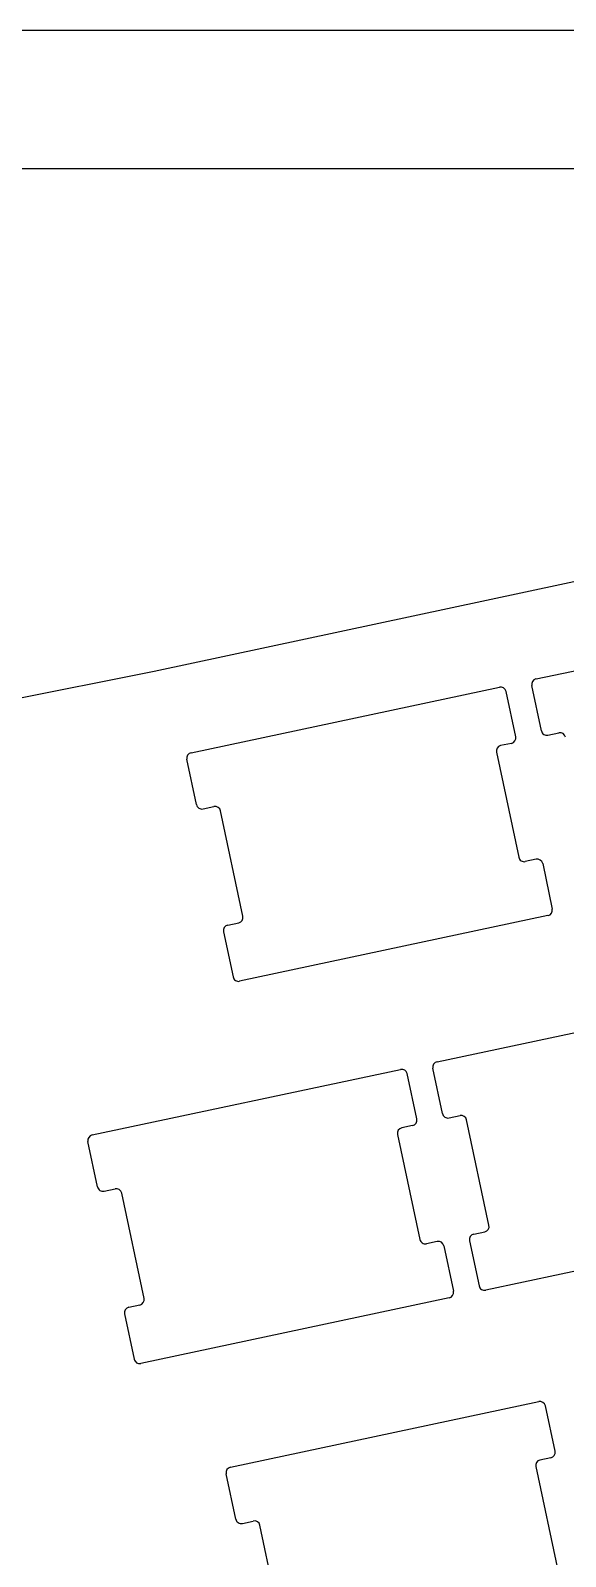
# Model space of a CAD drawing. Extents: x 7 to 394, y -192 to -46.
# Drawn here: x 183.9 to 212.8, y -128.3 to -46 of the extents above; entities that cross this region are included whole.
import ezdxf

# ---------------------------------------------------------------- set-up
doc = ezdxf.new("R2010")
doc.units = 0
doc.layers.add('Pcb_17aa', color=7, linetype='CONTINUOUS')

msp = doc.modelspace()

# ---------------------------------------------------------------- linework, layer by layer
at = {"layer": 'Pcb_17aa'}
for p, q in [((223.906, -45.9765), (143.904, -45.974)), ((223.906, -45.9765, -1.6), (143.904, -45.974, -1.6)), ((223.906, -45.9765), (143.904, -45.974)), ((223.906, -45.9765, -1.6), (143.904, -45.974, -1.6)), ((223.279, -53.4289), (144.574, -53.4289)), ((223.279, -53.4289, -1.6), (144.574, -53.4289, -1.6)), ((223.279, -53.4289), (144.574, -53.4289)), ((223.279, -53.4289, -1.6), (144.574, -53.4289, -1.6)), ((261.874, -65.3212), (190.597, -80.5358)), ((261.874, -65.3212, -1.6), (190.597, -80.5358, -1.6)), ((261.874, -65.3212), (190.597, -80.5358)), ((261.874, -65.3212, -1.6), (190.597, -80.5358, -1.6)), ((211.19, -80.944), (227.823, -77.4084)), ((211.19, -80.944, -1.6), (227.823, -77.4084, -1.6)), ((211.19, -80.944), (227.823, -77.4084)), ((211.19, -80.944, -1.6), (227.823, -77.4084, -1.6)), ((190.597, -80.5358), (182.659, -82.1233)), ((190.597, -80.5358, -1.6), (182.659, -82.1233, -1.6)), ((190.597, -80.5358), (182.659, -82.1233)), ((190.597, -80.5358, -1.6), (182.659, -82.1233, -1.6)), ((190.597, -80.5358), (190.597, -80.5358, -1.6)), ((190.597, -80.5358), (190.597, -80.5358, -1.6)), ((192.584, -84.9191), (209.218, -81.3835)), ((192.584, -84.9191, -1.6), (209.218, -81.3835, -1.6)), ((192.584, -84.9191), (209.218, -81.3835)), ((192.584, -84.9191, -1.6), (209.218, -81.3835, -1.6)), ((209.218, -81.3835), (209.218, -81.3835, -1.6)), ((209.218, -81.3835), (209.218, -81.3835, -1.6)), ((210.959, -81.2998), (210.959, -81.2998, -1.6)), ((210.959, -81.2998), (210.959, -81.2998, -1.6)), ((211.479, -83.7442), (210.959, -81.2998)), ((211.479, -83.7442, -1.6), (210.959, -81.2998, -1.6)), ((211.479, -83.7442), (210.959, -81.2998)), ((211.479, -83.7442, -1.6), (210.959, -81.2998, -1.6)), ((211.19, -80.944), (211.19, -80.944, -1.6)), ((211.19, -80.944), (211.19, -80.944, -1.6)), ((209.574, -81.6145), (209.574, -81.6145, -1.6)), ((210.096, -84.0585), (209.574, -81.6145)), ((210.096, -84.0585, -1.6), (209.574, -81.6145, -1.6)), ((209.574, -81.6145), (209.574, -81.6145, -1.6)), ((210.096, -84.0585), (209.574, -81.6145)), ((210.096, -84.0585, -1.6), (209.574, -81.6145, -1.6)), ((211.479, -83.7442), (211.479, -83.7442, -1.6)), ((211.479, -83.7442), (211.479, -83.7442, -1.6)), ((211.834, -83.9753), (212.425, -83.8491)), ((211.834, -83.9753, -1.6), (212.425, -83.8491, -1.6)), ((211.834, -83.9753), (212.425, -83.8491)), ((211.834, -83.9753, -1.6), (212.425, -83.8491, -1.6)), ((212.425, -83.8491), (212.425, -83.8491, -1.6)), ((212.425, -83.8491), (212.425, -83.8491, -1.6)), ((209.865, -84.4143), (209.283, -84.5376)), ((209.865, -84.4143, -1.6), (209.283, -84.5376, -1.6)), ((209.865, -84.4143), (209.283, -84.5376)), ((209.865, -84.4143, -1.6), (209.283, -84.5376, -1.6)), ((209.283, -84.5376), (209.283, -84.5376, -1.6)), ((209.283, -84.5376), (209.283, -84.5376, -1.6)), ((209.865, -84.4143), (209.865, -84.4143, -1.6)), ((209.865, -84.4143), (209.865, -84.4143, -1.6)), ((210.096, -84.0585), (210.096, -84.0585, -1.6)), ((210.096, -84.0585), (210.096, -84.0585, -1.6)), ((211.834, -83.9753), (211.834, -83.9753, -1.6)), ((211.834, -83.9753), (211.834, -83.9753, -1.6)), ((192.353, -85.2749), (192.353, -85.2749, -1.6)), ((192.353, -85.2749), (192.353, -85.2749, -1.6)), ((192.873, -87.7193), (192.353, -85.2749)), ((192.873, -87.7193, -1.6), (192.353, -85.2749, -1.6)), ((192.873, -87.7193), (192.353, -85.2749)), ((192.873, -87.7193, -1.6), (192.353, -85.2749, -1.6)), ((192.584, -84.9191), (192.584, -84.9191, -1.6)), ((192.584, -84.9191), (192.584, -84.9191, -1.6)), ((209.052, -84.8934), (209.052, -84.8934, -1.6)), ((209.052, -84.8934), (209.052, -84.8934, -1.6)), ((209.052, -84.8934), (210.256, -90.5575)), ((209.052, -84.8934, -1.6), (210.256, -90.5575, -1.6)), ((209.052, -84.8934), (210.256, -90.5575)), ((209.052, -84.8934, -1.6), (210.256, -90.5575, -1.6)), ((192.873, -87.7193), (192.873, -87.7193, -1.6)), ((192.873, -87.7193), (192.873, -87.7193, -1.6)), ((193.229, -87.9504), (193.82, -87.8242)), ((193.229, -87.9504, -1.6), (193.82, -87.8242, -1.6)), ((193.229, -87.9504), (193.82, -87.8242)), ((193.229, -87.9504, -1.6), (193.82, -87.8242, -1.6)), ((193.229, -87.9504), (193.229, -87.9504, -1.6)), ((193.229, -87.9504), (193.229, -87.9504, -1.6)), ((193.82, -87.8242), (193.82, -87.8242, -1.6)), ((193.82, -87.8242), (193.82, -87.8242, -1.6)), ((194.175, -88.0553), (194.175, -88.0553, -1.6)), ((194.175, -88.0553), (194.175, -88.0553, -1.6)), ((195.383, -93.7343), (194.175, -88.0553)), ((195.383, -93.7343, -1.6), (194.175, -88.0553, -1.6)), ((195.383, -93.7343), (194.175, -88.0553)), ((195.383, -93.7343, -1.6), (194.175, -88.0553, -1.6)), ((210.256, -90.5575), (210.256, -90.5575, -1.6)), ((210.256, -90.5575), (210.256, -90.5575, -1.6)), ((211.196, -90.6667), (210.612, -90.7886)), ((211.196, -90.6667, -1.6), (210.612, -90.7886, -1.6)), ((211.196, -90.6667), (210.612, -90.7886)), ((211.196, -90.6667, -1.6), (210.612, -90.7886, -1.6)), ((210.612, -90.7886), (210.612, -90.7886, -1.6)), ((210.612, -90.7886), (210.612, -90.7886, -1.6)), ((211.196, -90.6667), (211.196, -90.6667, -1.6)), ((211.196, -90.6667), (211.196, -90.6667, -1.6)), ((211.552, -90.8978), (211.552, -90.8978, -1.6)), ((211.552, -90.8978), (211.552, -90.8978, -1.6)), ((211.552, -90.8978), (212.068, -93.351)), ((211.552, -90.8978, -1.6), (212.068, -93.351, -1.6)), ((211.552, -90.8978), (212.068, -93.351)), ((211.552, -90.8978, -1.6), (212.068, -93.351, -1.6)), ((211.837, -93.7068), (195.204, -97.2421)), ((211.837, -93.7068, -1.6), (195.204, -97.2421, -1.6)), ((211.837, -93.7068), (195.204, -97.2421)), ((211.837, -93.7068, -1.6), (195.204, -97.2421, -1.6)), ((195.383, -93.7343), (195.383, -93.7343, -1.6)), ((195.383, -93.7343), (195.383, -93.7343, -1.6)), ((211.837, -93.7068), (211.837, -93.7068, -1.6)), ((211.837, -93.7068), (211.837, -93.7068, -1.6)), ((212.068, -93.351), (212.068, -93.351, -1.6)), ((212.068, -93.351), (212.068, -93.351, -1.6)), ((194.329, -94.5716), (194.329, -94.5716, -1.6)), ((194.329, -94.5716), (194.848, -97.0111)), ((194.329, -94.5716, -1.6), (194.848, -97.0111, -1.6)), ((194.329, -94.5716), (194.329, -94.5716, -1.6)), ((194.329, -94.5716), (194.848, -97.0111)), ((194.329, -94.5716, -1.6), (194.848, -97.0111, -1.6)), ((194.56, -94.2158), (195.152, -94.0901)), ((194.56, -94.2158, -1.6), (195.152, -94.0901, -1.6)), ((194.56, -94.2158), (195.152, -94.0901)), ((194.56, -94.2158, -1.6), (195.152, -94.0901, -1.6)), ((194.56, -94.2158), (194.56, -94.2158, -1.6)), ((194.56, -94.2158), (194.56, -94.2158, -1.6)), ((195.152, -94.0901), (195.152, -94.0901, -1.6)), ((195.152, -94.0901), (195.152, -94.0901, -1.6)), ((194.848, -97.0111), (194.848, -97.0111, -1.6)), ((194.848, -97.0111), (194.848, -97.0111, -1.6)), ((195.204, -97.2421), (195.204, -97.2421, -1.6)), ((195.204, -97.2421), (195.204, -97.2421, -1.6)), ((205.856, -101.581), (222.489, -98.0459)), ((205.856, -101.581, -1.6), (222.489, -98.0459, -1.6)), ((205.856, -101.581), (222.489, -98.0459)), ((205.856, -101.581, -1.6), (222.489, -98.0459, -1.6)), ((187.25, -105.531), (203.884, -101.996)), ((187.25, -105.531, -1.6), (203.884, -101.996, -1.6)), ((187.25, -105.531), (203.884, -101.996)), ((187.25, -105.531, -1.6), (203.884, -101.996, -1.6)), ((203.884, -101.996), (203.884, -101.996, -1.6)), ((203.884, -101.996), (203.884, -101.996, -1.6)), ((205.625, -101.937), (205.625, -101.937, -1.6)), ((205.625, -101.937), (205.625, -101.937, -1.6)), ((206.145, -104.382), (205.625, -101.937)), ((206.145, -104.382, -1.6), (205.625, -101.937, -1.6)), ((206.145, -104.382), (205.625, -101.937)), ((206.145, -104.382, -1.6), (205.625, -101.937, -1.6)), ((205.856, -101.581), (205.856, -101.581, -1.6)), ((205.856, -101.581), (205.856, -101.581, -1.6)), ((204.24, -102.227), (204.24, -102.227, -1.6)), ((204.762, -104.671), (204.24, -102.227)), ((204.762, -104.671, -1.6), (204.24, -102.227, -1.6)), ((204.24, -102.227), (204.24, -102.227, -1.6)), ((204.762, -104.671), (204.24, -102.227)), ((204.762, -104.671, -1.6), (204.24, -102.227, -1.6)), ((206.145, -104.382), (206.145, -104.382, -1.6)), ((206.145, -104.382), (206.145, -104.382, -1.6)), ((206.5, -104.613), (207.091, -104.487)), ((206.5, -104.613, -1.6), (207.091, -104.487, -1.6)), ((206.5, -104.613), (207.091, -104.487)), ((206.5, -104.613, -1.6), (207.091, -104.487, -1.6)), ((207.091, -104.487), (207.091, -104.487, -1.6)), ((207.091, -104.487), (207.091, -104.487, -1.6)), ((204.531, -105.026), (203.949, -105.15)), ((204.531, -105.026, -1.6), (203.949, -105.15, -1.6)), ((204.531, -105.026), (203.949, -105.15)), ((204.531, -105.026, -1.6), (203.949, -105.15, -1.6)), ((203.949, -105.15), (203.949, -105.15, -1.6)), ((203.949, -105.15), (203.949, -105.15, -1.6)), ((204.531, -105.026), (204.531, -105.026, -1.6)), ((204.531, -105.026), (204.531, -105.026, -1.6)), ((204.762, -104.671), (204.762, -104.671, -1.6)), ((204.762, -104.671), (204.762, -104.671, -1.6)), ((206.5, -104.613), (206.5, -104.613, -1.6)), ((206.5, -104.613), (206.5, -104.613, -1.6)), ((207.447, -104.718), (207.447, -104.718, -1.6)), ((207.447, -104.718), (207.447, -104.718, -1.6)), ((208.654, -110.397), (207.447, -104.718)), ((208.654, -110.397, -1.6), (207.447, -104.718, -1.6)), ((208.654, -110.397), (207.447, -104.718)), ((208.654, -110.397, -1.6), (207.447, -104.718, -1.6)), ((187.019, -105.887), (187.019, -105.887, -1.6)), ((187.019, -105.887), (187.019, -105.887, -1.6)), ((187.539, -108.331), (187.019, -105.887)), ((187.539, -108.331, -1.6), (187.019, -105.887, -1.6)), ((187.539, -108.331), (187.019, -105.887)), ((187.539, -108.331, -1.6), (187.019, -105.887, -1.6)), ((187.25, -105.531), (187.25, -105.531, -1.6)), ((187.25, -105.531), (187.25, -105.531, -1.6)), ((203.718, -105.506), (203.718, -105.506, -1.6)), ((203.718, -105.506), (203.718, -105.506, -1.6)), ((203.718, -105.506), (204.922, -111.17)), ((203.718, -105.506, -1.6), (204.922, -111.17, -1.6)), ((203.718, -105.506), (204.922, -111.17)), ((203.718, -105.506, -1.6), (204.922, -111.17, -1.6)), ((187.539, -108.331), (187.539, -108.331, -1.6)), ((187.539, -108.331), (187.539, -108.331, -1.6)), ((187.895, -108.562), (188.486, -108.436)), ((187.895, -108.562, -1.6), (188.486, -108.436, -1.6)), ((187.895, -108.562), (188.486, -108.436)), ((187.895, -108.562, -1.6), (188.486, -108.436, -1.6)), ((187.895, -108.562), (187.895, -108.562, -1.6)), ((187.895, -108.562), (187.895, -108.562, -1.6)), ((188.486, -108.436), (188.486, -108.436, -1.6)), ((188.486, -108.436), (188.486, -108.436, -1.6)), ((188.841, -108.667), (188.841, -108.667, -1.6)), ((188.841, -108.667), (188.841, -108.667, -1.6)), ((190.049, -114.346), (188.841, -108.667)), ((190.049, -114.346, -1.6), (188.841, -108.667, -1.6)), ((190.049, -114.346), (188.841, -108.667)), ((190.049, -114.346, -1.6), (188.841, -108.667, -1.6)), ((207.832, -110.878), (208.423, -110.752)), ((207.832, -110.878, -1.6), (208.423, -110.752, -1.6)), ((207.832, -110.878), (208.423, -110.752)), ((207.832, -110.878, -1.6), (208.423, -110.752, -1.6)), ((207.832, -110.878), (207.832, -110.878, -1.6)), ((207.832, -110.878), (207.832, -110.878, -1.6)), ((208.423, -110.752), (208.423, -110.752, -1.6)), ((208.423, -110.752), (208.423, -110.752, -1.6)), ((225.109, -110.369), (208.475, -113.905)), ((225.109, -110.369, -1.6), (208.475, -113.905, -1.6)), ((225.109, -110.369), (208.475, -113.905)), ((225.109, -110.369, -1.6), (208.475, -113.905, -1.6)), ((208.654, -110.397), (208.654, -110.397, -1.6)), ((208.654, -110.397), (208.654, -110.397, -1.6)), ((204.922, -111.17), (204.922, -111.17, -1.6)), ((204.922, -111.17), (204.922, -111.17, -1.6)), ((205.862, -111.279), (205.278, -111.401)), ((205.862, -111.279, -1.6), (205.278, -111.401, -1.6)), ((205.862, -111.279), (205.278, -111.401)), ((205.862, -111.279, -1.6), (205.278, -111.401, -1.6)), ((205.278, -111.401), (205.278, -111.401, -1.6)), ((205.278, -111.401), (205.278, -111.401, -1.6)), ((205.862, -111.279), (205.862, -111.279, -1.6)), ((205.862, -111.279), (205.862, -111.279, -1.6)), ((206.218, -111.51), (206.218, -111.51, -1.6)), ((206.218, -111.51), (206.218, -111.51, -1.6)), ((206.218, -111.51), (206.734, -113.963)), ((206.218, -111.51, -1.6), (206.734, -113.963, -1.6)), ((206.218, -111.51), (206.734, -113.963)), ((206.218, -111.51, -1.6), (206.734, -113.963, -1.6)), ((207.601, -111.234), (207.601, -111.234, -1.6)), ((207.601, -111.234), (208.119, -113.673)), ((207.601, -111.234, -1.6), (208.119, -113.673, -1.6)), ((207.601, -111.234), (207.601, -111.234, -1.6)), ((207.601, -111.234), (208.119, -113.673)), ((207.601, -111.234, -1.6), (208.119, -113.673, -1.6)), ((206.503, -114.319), (189.87, -117.854)), ((206.503, -114.319, -1.6), (189.87, -117.854, -1.6)), ((206.503, -114.319), (189.87, -117.854)), ((206.503, -114.319, -1.6), (189.87, -117.854, -1.6)), ((190.049, -114.346), (190.049, -114.346, -1.6)), ((190.049, -114.346), (190.049, -114.346, -1.6)), ((206.503, -114.319), (206.503, -114.319, -1.6)), ((206.503, -114.319), (206.503, -114.319, -1.6)), ((206.734, -113.963), (206.734, -113.963, -1.6)), ((206.734, -113.963), (206.734, -113.963, -1.6)), ((208.119, -113.673), (208.119, -113.673, -1.6)), ((208.119, -113.673), (208.119, -113.673, -1.6)), ((208.475, -113.905), (208.475, -113.905, -1.6)), ((208.475, -113.905), (208.475, -113.905, -1.6)), ((188.995, -115.184), (188.995, -115.184, -1.6)), ((188.995, -115.184), (189.514, -117.623)), ((188.995, -115.184, -1.6), (189.514, -117.623, -1.6)), ((188.995, -115.184), (188.995, -115.184, -1.6)), ((188.995, -115.184), (189.514, -117.623)), ((188.995, -115.184, -1.6), (189.514, -117.623, -1.6)), ((189.226, -114.828), (189.818, -114.702)), ((189.226, -114.828, -1.6), (189.818, -114.702, -1.6)), ((189.226, -114.828), (189.818, -114.702)), ((189.226, -114.828, -1.6), (189.818, -114.702, -1.6)), ((189.226, -114.828), (189.226, -114.828, -1.6)), ((189.226, -114.828), (189.226, -114.828, -1.6)), ((189.818, -114.702), (189.818, -114.702, -1.6)), ((189.818, -114.702), (189.818, -114.702, -1.6)), ((189.514, -117.623), (189.514, -117.623, -1.6)), ((189.514, -117.623), (189.514, -117.623, -1.6)), ((189.87, -117.854), (189.87, -117.854, -1.6)), ((189.87, -117.854), (189.87, -117.854, -1.6)), ((194.705, -123.446), (211.339, -119.91)), ((194.705, -123.446, -1.6), (211.339, -119.91, -1.6)), ((194.705, -123.446), (211.339, -119.91)), ((194.705, -123.446, -1.6), (211.339, -119.91, -1.6)), ((211.339, -119.91), (211.339, -119.91, -1.6)), ((211.339, -119.91), (211.339, -119.91, -1.6)), ((211.695, -120.141), (211.695, -120.141, -1.6)), ((212.216, -122.585), (211.695, -120.141)), ((212.216, -122.585, -1.6), (211.695, -120.141, -1.6)), ((211.695, -120.141), (211.695, -120.141, -1.6)), ((212.216, -122.585), (211.695, -120.141)), ((212.216, -122.585, -1.6), (211.695, -120.141, -1.6)), ((212.216, -122.585), (212.216, -122.585, -1.6)), ((212.216, -122.585), (212.216, -122.585, -1.6)), ((211.173, -123.42), (211.173, -123.42, -1.6)), ((211.173, -123.42), (211.173, -123.42, -1.6)), ((211.173, -123.42), (212.377, -129.084)), ((211.173, -123.42, -1.6), (212.377, -129.084, -1.6)), ((211.173, -123.42), (212.377, -129.084)), ((211.173, -123.42, -1.6), (212.377, -129.084, -1.6)), ((211.985, -122.941), (211.404, -123.064)), ((211.985, -122.941, -1.6), (211.404, -123.064, -1.6)), ((211.985, -122.941), (211.404, -123.064)), ((211.985, -122.941, -1.6), (211.404, -123.064, -1.6)), ((211.404, -123.064), (211.404, -123.064, -1.6)), ((211.404, -123.064), (211.404, -123.064, -1.6)), ((211.985, -122.941), (211.985, -122.941, -1.6)), ((211.985, -122.941), (211.985, -122.941, -1.6)), ((194.474, -123.802), (194.474, -123.802, -1.6)), ((194.474, -123.802), (194.474, -123.802, -1.6)), ((194.994, -126.246), (194.474, -123.802)), ((194.994, -126.246, -1.6), (194.474, -123.802, -1.6)), ((194.994, -126.246), (194.474, -123.802)), ((194.994, -126.246, -1.6), (194.474, -123.802, -1.6)), ((194.705, -123.446), (194.705, -123.446, -1.6)), ((194.705, -123.446), (194.705, -123.446, -1.6)), ((194.994, -126.246), (194.994, -126.246, -1.6)), ((194.994, -126.246), (194.994, -126.246, -1.6)), ((195.35, -126.477), (195.94, -126.351)), ((195.35, -126.477, -1.6), (195.94, -126.351, -1.6)), ((195.35, -126.477), (195.94, -126.351)), ((195.35, -126.477, -1.6), (195.94, -126.351, -1.6)), ((195.35, -126.477), (195.35, -126.477, -1.6)), ((195.35, -126.477), (195.35, -126.477, -1.6)), ((195.94, -126.351), (195.94, -126.351, -1.6)), ((195.94, -126.351), (195.94, -126.351, -1.6)), ((196.296, -126.582), (196.296, -126.582, -1.6)), ((196.296, -126.582), (196.296, -126.582, -1.6)), ((197.504, -132.261), (196.296, -126.582)), ((197.504, -132.261, -1.6), (196.296, -126.582, -1.6)), ((197.504, -132.261), (196.296, -126.582)), ((197.504, -132.261, -1.6), (196.296, -126.582, -1.6))]:
    msp.add_line(p, q, dxfattribs=at)
for centre, start, end in [((209.28, -81.6769), 12, 102), ((209.28, -81.6769, -1.6), 12, 102), ((209.28, -81.6769), 12, 102), ((209.28, -81.6769, -1.6), 12, 102), ((211.252, -81.2374), 102, -168), ((211.252, -81.2374, -1.6), 102, -168), ((211.252, -81.2374), 102, -168), ((211.252, -81.2374, -1.6), 102, -168), ((211.772, -83.6818), -168, -78), ((211.772, -83.6818, -1.6), -168, -78), ((211.772, -83.6818), -168, -78), ((211.772, -83.6818, -1.6), -168, -78), ((212.487, -84.1426), 12, 102), ((212.487, -84.1426, -1.6), 12, 102), ((212.487, -84.1426), 12, 102), ((212.487, -84.1426, -1.6), 12, 102), ((209.346, -84.831), 102, -168), ((209.346, -84.831, -1.6), 102, -168), ((209.346, -84.831), 102, -168), ((209.346, -84.831, -1.6), 102, -168), ((209.802, -84.1209), -78, 12), ((209.802, -84.1209, -1.6), -78, 12), ((209.802, -84.1209), -78, 12), ((209.802, -84.1209, -1.6), -78, 12), ((192.647, -85.2125), 102, -168), ((192.647, -85.2125, -1.6), 102, -168), ((192.647, -85.2125), 102, -168), ((192.647, -85.2125, -1.6), 102, -168), ((193.167, -87.6569), -168, -78), ((193.167, -87.6569, -1.6), -168, -78), ((193.167, -87.6569), -168, -78), ((193.167, -87.6569, -1.6), -168, -78), ((193.882, -88.1177), 12, 102), ((193.882, -88.1177, -1.6), 12, 102), ((193.882, -88.1177), 12, 102), ((193.882, -88.1177, -1.6), 12, 102), ((210.55, -90.4951), -168, -78), ((210.55, -90.4951, -1.6), -168, -78), ((210.55, -90.4951), -168, -78), ((210.55, -90.4951, -1.6), -168, -78), ((211.258, -90.9602), 12, 102), ((211.258, -90.9602, -1.6), 12, 102), ((211.258, -90.9602), 12, 102), ((211.258, -90.9602, -1.6), 12, 102), ((195.089, -93.7966), -78, 12), ((195.089, -93.7966, -1.6), -78, 12), ((195.089, -93.7966), -78, 12), ((195.089, -93.7966, -1.6), -78, 12), ((211.775, -93.4134), -78, 12), ((211.775, -93.4134, -1.6), -78, 12), ((211.775, -93.4134), -78, 12), ((211.775, -93.4134, -1.6), -78, 12), ((194.623, -94.5092), 102, -168), ((194.623, -94.5092, -1.6), 102, -168), ((194.623, -94.5092), 102, -168), ((194.623, -94.5092, -1.6), 102, -168), ((195.141, -96.9487), -168, -78), ((195.141, -96.9487, -1.6), -168, -78), ((195.141, -96.9487), -168, -78), ((195.141, -96.9487, -1.6), -168, -78), ((203.946, -102.289), 12, 102), ((203.946, -102.289, -1.6), 12, 102), ((203.946, -102.289), 12, 102), ((203.946, -102.289, -1.6), 12, 102), ((205.918, -101.875), 102, -168), ((205.918, -101.875, -1.6), 102, -168), ((205.918, -101.875), 102, -168), ((205.918, -101.875, -1.6), 102, -168), ((206.438, -104.319), -168, -78), ((206.438, -104.319, -1.6), -168, -78), ((206.438, -104.319), -168, -78), ((206.438, -104.319, -1.6), -168, -78), ((207.153, -104.78), 12, 102), ((207.153, -104.78, -1.6), 12, 102), ((207.153, -104.78), 12, 102), ((207.153, -104.78, -1.6), 12, 102), ((204.012, -105.443), 102, -168), ((204.012, -105.443, -1.6), 102, -168), ((204.012, -105.443), 102, -168), ((204.012, -105.443, -1.6), 102, -168), ((204.468, -104.733), -78, 12), ((204.468, -104.733, -1.6), -78, 12), ((204.468, -104.733), -78, 12), ((204.468, -104.733, -1.6), -78, 12), ((187.313, -105.825), 102, -168), ((187.313, -105.825, -1.6), 102, -168), ((187.313, -105.825), 102, -168), ((187.313, -105.825, -1.6), 102, -168), ((187.833, -108.269), -168, -78), ((187.833, -108.269, -1.6), -168, -78), ((187.833, -108.269), -168, -78), ((187.833, -108.269, -1.6), -168, -78), ((188.548, -108.73), 12, 102), ((188.548, -108.73, -1.6), 12, 102), ((188.548, -108.73), 12, 102), ((188.548, -108.73, -1.6), 12, 102), ((207.894, -111.172), 102, -168), ((207.894, -111.172, -1.6), 102, -168), ((207.894, -111.172), 102, -168), ((207.894, -111.172, -1.6), 102, -168), ((208.361, -110.459), -78, 12), ((208.361, -110.459, -1.6), -78, 12), ((208.361, -110.459), -78, 12), ((208.361, -110.459, -1.6), -78, 12), ((205.216, -111.107), -168, -78), ((205.216, -111.107, -1.6), -168, -78), ((205.216, -111.107), -168, -78), ((205.216, -111.107, -1.6), -168, -78), ((205.924, -111.572), 12, 102), ((205.924, -111.572, -1.6), 12, 102), ((205.924, -111.572), 12, 102), ((205.924, -111.572, -1.6), 12, 102), ((189.755, -114.409), -78, 12), ((189.755, -114.409, -1.6), -78, 12), ((189.755, -114.409), -78, 12), ((189.755, -114.409, -1.6), -78, 12), ((206.441, -114.025), -78, 12), ((206.441, -114.025, -1.6), -78, 12), ((206.441, -114.025), -78, 12), ((206.441, -114.025, -1.6), -78, 12), ((208.413, -113.611), -168, -78), ((208.413, -113.611, -1.6), -168, -78), ((208.413, -113.611), -168, -78), ((208.413, -113.611, -1.6), -168, -78), ((189.289, -115.121), 102, -168), ((189.289, -115.121, -1.6), 102, -168), ((189.289, -115.121), 102, -168), ((189.289, -115.121, -1.6), 102, -168), ((189.807, -117.561), -168, -78), ((189.807, -117.561, -1.6), -168, -78), ((189.807, -117.561), -168, -78), ((189.807, -117.561, -1.6), -168, -78), ((211.401, -120.204), 12, 102), ((211.401, -120.204, -1.6), 12, 102), ((211.401, -120.204), 12, 102), ((211.401, -120.204, -1.6), 12, 102), ((211.923, -122.648), -78, 12), ((211.923, -122.648, -1.6), -78, 12), ((211.923, -122.648), -78, 12), ((211.923, -122.648, -1.6), -78, 12), ((211.467, -123.358), 102, -168), ((211.467, -123.358, -1.6), 102, -168), ((211.467, -123.358), 102, -168), ((211.467, -123.358, -1.6), 102, -168), ((194.768, -123.739), 102, -168), ((194.768, -123.739, -1.6), 102, -168), ((194.768, -123.739), 102, -168), ((194.768, -123.739, -1.6), 102, -168), ((195.287, -126.184), -168, -78), ((195.287, -126.184, -1.6), -168, -78), ((195.287, -126.184), -168, -78), ((195.287, -126.184, -1.6), -168, -78), ((196.003, -126.644), 12, 102), ((196.003, -126.644, -1.6), 12, 102), ((196.003, -126.644), 12, 102), ((196.003, -126.644, -1.6), 12, 102)]:
    msp.add_arc(centre, 0.3, start, end, dxfattribs=at)

doc.saveas('drawing.dxf')
